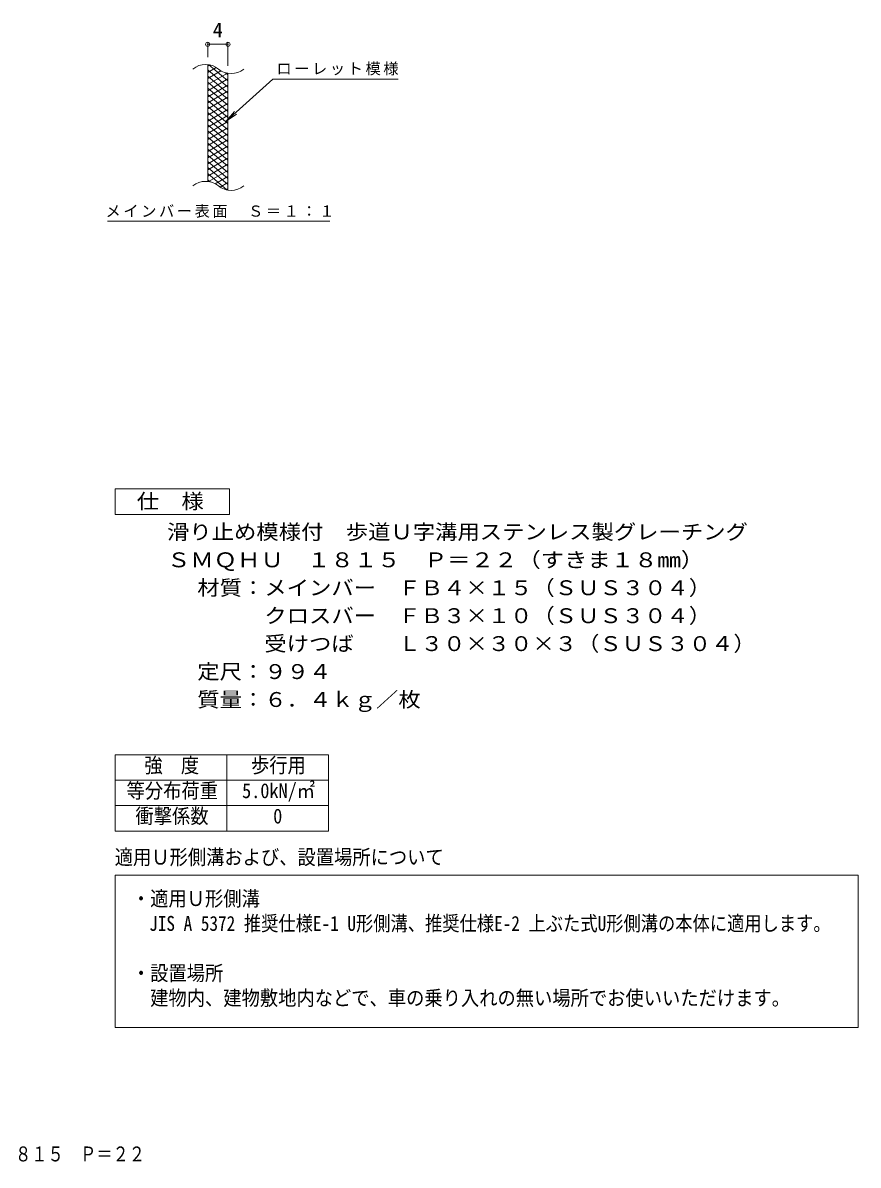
# Model space of a CAD drawing. Units: millimetres at full size, sheet at 1:10, with parts at other scales. Extents: x -1439 to 1852, y -1355 to 1043.
# Drawn here: x 207 to 1852, y -1355 to 894 of the extents above; entities that cross this region are included whole.
import ezdxf
from ezdxf.enums import TextEntityAlignment as Align

# ---------------------------------------------------------------- set-up
doc = ezdxf.new("R2010")
doc.units = ezdxf.units.MM
doc.header["$LTSCALE"] = 10
doc.header["$PDMODE"] = 32
doc.header["$PDSIZE"] = 8
for name, color, linetype, lineweight in [('A-4', 2, 'Continuous', 9), ('A-5', 7, 'Continuous', 9), ('C-2', 3, 'Continuous', 9), ('C-4', 7, 'Continuous', 9), ('C-5', 7, 'Continuous', 9), ('C-9', 6, 'Continuous', 5)]:
    doc.layers.add(name, color=color, linetype=linetype, lineweight=lineweight)
doc.layers.add('F-5', color=2, linetype='Continuous')
doc.styles.add('ＭＳ ゴシック', font='')
doc.styles.get('ＭＳ ゴシック').set_extended_font_data('MS Gothic')

msp = doc.modelspace()

# ---------------------------------------------------------------- linework, layer by layer
at = {"layer": 'A-4'}
for p, q in [((388.47, -547.58), (808.47, -547.58)), ((388.47, -547.58), (388.47, -697.58)), ((608.47, -547.58), (608.47, -697.58)), ((808.47, -547.58), (808.47, -697.58)), ((388.47, -597.58), (808.47, -597.58)), ((388.47, -647.58), (808.47, -647.58)), ((388.47, -697.58), (808.47, -697.58)), ((388.47, -1084.18), (388.47, -784.52))]:
    msp.add_line(p, q, dxfattribs=at)
msp.add_lwpolyline([(388.47, -784.52), (1851.9, -784.52), (1851.9, -1084.18), (388.47, -1084.18)], dxfattribs=at)
at = {"layer": 'A-5'}
msp.add_lwpolyline([(388.47, -74.13), (388.47, -24.13), (613.47, -24.13), (613.47, -74.13)], close=True, dxfattribs=at)
at = {"layer": 'C-2'}
for p, q in [((570.69, 581.12), (570.69, 811.12)), ((610.69, 563.91), (610.69, 793.91))]:
    msp.add_line(p, q, dxfattribs=at)
for centre, start, end in [((566.73, 771.87), 50.82628, 129.17371), ((616.9, 833.44), 230.82628, 309.17371), ((566.73, 541.87), 50.82628, 129.17371), ((616.9, 603.44), 230.82628, 309.17371)]:
    msp.add_arc(centre, 39.71, start, end, dxfattribs=at)
at = {"layer": 'C-4'}
for p, q in [((570.69, 826.12), (570.69, 854.35)), ((570.69, 851.35), (610.69, 851.35)), ((610.69, 808.91), (610.69, 854.35))]:
    msp.add_line(p, q, dxfattribs=at)
for p in [(570.69, 851.35), (610.69, 851.35)]:
    msp.add_point(p, dxfattribs=at)
at = {"layer": 'C-5'}
for p, q in [((699.01, 783.02), (946.09, 783.02)), ((607.04, 699.89), (627.61, 714.09)), ((373.07, 502.95), (811.1, 502.95))]:
    msp.add_line(p, q, dxfattribs=at)
msp.add_lwpolyline([(699.01, 783.02), (607.04, 699.89), (623.24, 718.93)], dxfattribs=at)
at = {"layer": 'C-9'}
for p, q in [((575.23, 810.66), (570.69, 808.04)), ((610.69, 779.3), (572.78, 811.12)), ((587.47, 805.73), (570.69, 796.04)), ((610.69, 767.3), (570.69, 800.87)), ((596.86, 799.15), (570.69, 784.04)), ((609.47, 794.43), (570.69, 772.04)), ((610.69, 755.3), (570.69, 788.87)), ((610.69, 791.3), (605.98, 795.26)), ((610.69, 783.14), (570.69, 760.04)), ((610.69, 743.3), (570.69, 776.87)), ((610.69, 771.14), (570.69, 748.05)), ((610.69, 731.3), (570.69, 764.87)), ((610.69, 759.14), (570.69, 736.04)), ((610.69, 719.3), (570.69, 752.87)), ((610.69, 747.14), (570.69, 724.04)), ((610.69, 707.3), (570.69, 740.87)), ((610.69, 735.14), (570.69, 712.04)), ((610.69, 695.3), (570.69, 728.87)), ((610.69, 723.14), (570.69, 700.05)), ((610.69, 683.3), (570.69, 716.87)), ((610.69, 711.14), (570.69, 688.04)), ((610.69, 671.3), (570.69, 704.87)), ((610.69, 699.14), (570.69, 676.04)), ((610.69, 659.3), (570.69, 692.87)), ((610.69, 687.14), (570.69, 664.04)), ((610.69, 647.3), (570.69, 680.87)), ((610.69, 675.14), (570.69, 652.04)), ((610.69, 635.3), (570.69, 668.87)), ((610.69, 663.14), (570.69, 640.04)), ((610.69, 623.3), (570.69, 656.87)), ((610.69, 651.14), (570.69, 628.04)), ((610.69, 611.3), (570.69, 644.87)), ((610.69, 639.14), (570.69, 616.05)), ((610.69, 599.3), (570.69, 632.87)), ((610.69, 627.14), (570.69, 604.04)), ((610.69, 587.3), (570.69, 620.87)), ((610.69, 615.14), (570.69, 592.04)), ((610.69, 575.3), (570.69, 608.87)), ((609.31, 564.46), (570.69, 596.87)), ((575.88, 580.51), (570.69, 584.87)), ((610.69, 603.14), (572.6, 581.15)), ((610.69, 591.14), (585.74, 576.73)), ((610.69, 579.14), (595.19, 570.19)), ((610.69, 567.14), (606.97, 564.99))]:
    msp.add_line(p, q, dxfattribs=at)

# ---------------------------------------------------------------- texts
at = {"layer": 'A-5', "color": 2, "style": 'ＭＳ ゴシック'}
for s, width, p in [('仕\u3000様', 1.1, (431.01, -71.7)), ('滑り止め模様付\u3000歩道Ｕ字溝用ステンレス製グレーチング', 1.1, (490.56, -132.05)), ('ＳＭＱＨＵ\u3000１８１５\u3000Ｐ＝２２（すきま１８mm）', 1.15, (490.56, -187.06)), ('材質：メインバー\u3000ＦＢ４×１５（ＳＵＳ３０４）', 1.1, (550.27, -242.05)), ('\u3000\u3000\u3000クロスバー\u3000ＦＢ３×１０（ＳＵＳ３０４）', 1.1, (550.27, -297.06)), ('\u3000\u3000\u3000受けつば\u3000\u3000Ｌ３０×３０×３（ＳＵＳ３０４）', 1.1, (550.27, -352.06)), ('定尺：９９４', 1.1, (550.27, -407.06)), ('質量：６．４ｋｇ／枚', 1.1, (550.27, -462.06))]:
    msp.add_text(s, height=29.33, dxfattribs=dict(at, width=width)).set_placement(p, align=Align.BOTTOM_LEFT)
at = {"layer": 'A-5', "style": 'ＭＳ ゴシック'}
for s, width, p in [('強\u3000度', 0.9, (445.97, -591.58)), ('歩行用', 0.9, (655.97, -591.58)), ('等分布荷重', 0.9, (410.97, -641.58)), ('5.0kN/㎡', 0.9, (638.47, -641.58)), ('衝撃係数', 0.9, (428.47, -691.58)), ('0', 0.9, (699.72, -691.58)), ('適用Ｕ形側溝および、設置場所について', 0.9, (387.58, -772.39)), ('・適用Ｕ形側溝', 0.9, (421.42, -853.94)), ('\u3000JIS A 5372 推奨仕様E-1 U形側溝、推奨仕様E-2 上ぶた式U形側溝の本体に適用します。', 0.85, (421.42, -902.88)), ('・設置場所', 0.9, (421.42, -1000.76)), ('\u3000建物内、建物敷地内などで、車の乗り入れの無い場所でお使いいただけます。', 0.9, (421.42, -1049.7))]:
    msp.add_text(s, height=29.33, dxfattribs=dict(at, width=width)).set_placement(p, align=Align.BOTTOM_LEFT)
at = {"layer": 'C-4', "color": 2, "style": 'ＭＳ ゴシック'}
msp.add_text('4', height=29.33, dxfattribs=at).set_placement((580.69, 856.35), align=Align.BOTTOM_LEFT)
at = {"layer": 'C-5', "char_height": 21.99, "attachment_point": 7, "style": 'ＭＳ ゴシック'}
for s, insert in [('\\T1.17;ローレット模様', (706.09, 790.09)), ('\\T1.17;メインバー表面\u3000Ｓ＝１：１', (369.51, 509.65))]:
    msp.add_mtext(s, dxfattribs=dict(at, insert=insert))
at = {"layer": 'F-5', "style": 'ＭＳ ゴシック', "width": 0.8}
msp.add_text('滑り止め模様付\u3000歩道Ｕ字溝用ステンレス製グレーチング ＳＭＱＨＵ\u3000１８１５\u3000Ｐ＝２２', height=29.33, dxfattribs=at).set_placement((-880.8, -1356.84), align=Align.BOTTOM_LEFT)

doc.saveas('drawing.dxf')
